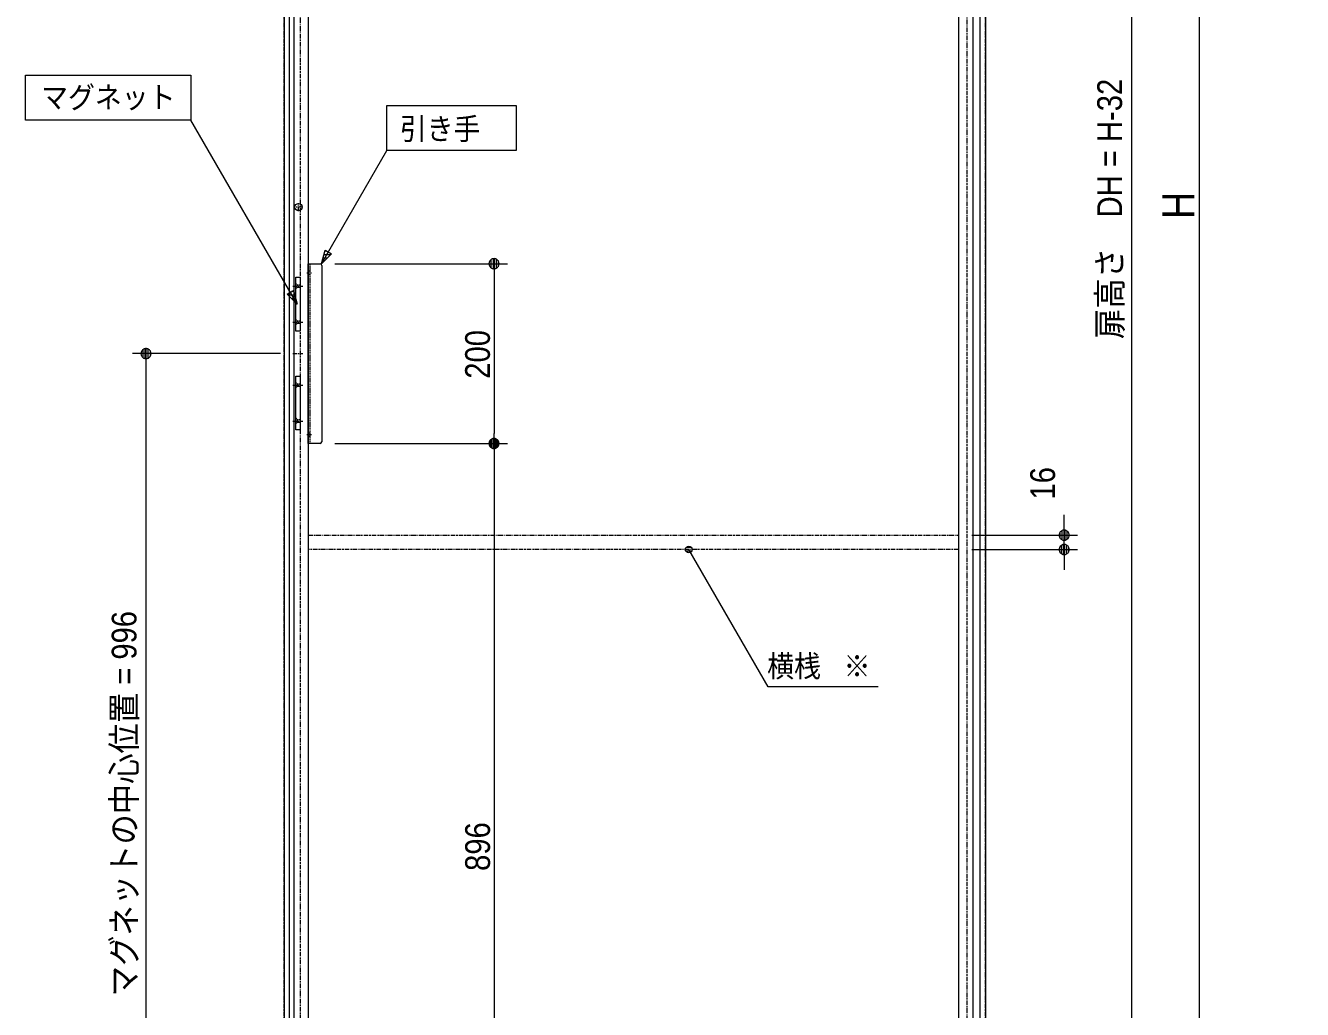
# Model space of a CAD drawing. Units: millimetres, scale not verified. Extents: x -4547 to 4547, y -2284 to 2284.
# Drawn here: x -451 to 969, y -1366 to -271 of the extents above; entities that cross this region are included whole.
import ezdxf
from ezdxf.enums import TextEntityAlignment as Align

# ---------------------------------------------------------------- set-up
doc = ezdxf.new("R2010")
doc.units = ezdxf.units.MM
doc.header["$LTSCALE"] = 20
for name, pattern in [('CHAIN1', [8, 5, -1, 1, -1]), ('DASHED1', [1.8, 1.2, -0.6]), ('DOUBLE_CHAIN1', [8.8, 5, -1, 0.6, -0.6, 0.6, -1])]:
    doc.linetypes.add(name, pattern=pattern)
for name, color, linetype, lineweight in [('0-0_3一般', 7, 'Continuous', 9), ('0-1_2寸法-2', 7, 'Continuous', 9), ('0-2_0', 7, 'Continuous', 9), ('0-3_2寸法-1', 7, 'Continuous', 9), ('0-4_2寸法-3', 7, 'Continuous', 9)]:
    doc.layers.add(name, color=color, linetype=linetype, lineweight=lineweight)
doc.styles.add('ＭＳ ゴシック', font='')
doc.styles.add('ＭＳ Ｐゴシック', font='')
doc.styles.get('ＭＳ ゴシック').set_extended_font_data('MS Gothic')
doc.styles.get('ＭＳ Ｐゴシック').set_extended_font_data('MS PGothic')

# ---------------------------------------------------------------- blocks, each defined once
blk = doc.blocks.new('グループ-5')
at = {"layer": '0-0_3一般'}
for p, q in [((24082.5, -10720), (24342.5, -10720)), ((24082.5, -14720), (24082.5, -10720)), ((24382.5, -10760), (24382.5, -14680)), ((24342.5, -14720), (24082.5, -14720))]:
    blk.add_line(p, q, dxfattribs=at)
at = {"layer": '0-0_3一般', "linetype": 'DASHED1'}
for p, q in [((24122.5, -14720), (24122.5, -10720)), ((24082.5, -10880), (24122.5, -10880)), ((24082.5, -10960), (24122.5, -10960)), ((24082.5, -14480), (24122.5, -14480)), ((24082.5, -14560), (24122.5, -14560))]:
    blk.add_line(p, q, dxfattribs=at)
at = {"layer": '0-0_3一般', "linetype": 'CHAIN1'}
for p, q in [((24052.9, -10920), (24152.9, -10920)), ((24052.9, -14520), (24152.9, -14520))]:
    blk.add_line(p, q, dxfattribs=at)
at = {"layer": '0-0_3一般'}
for centre, start, end in [((24342.5, -10760), 0, 90), ((24342.5, -14680), 270, 0)]:
    blk.add_arc(centre, 40, start, end, dxfattribs=at)
blk = doc.blocks.new('グループ-6')
at = {"layer": '0-0_3一般'}
for p, q in [((23764.5, -32580), (23764.5, 13720)), ((38544.5, 13720), (38544.5, -32580)), ((38864.5, 13720), (38864.5, -32580)), ((24084.5, -16760), (24084.5, -2160)), ((24084.5, -17080), (24084.5, -16760)), ((24084.5, -31580), (24084.5, -17080))]:
    blk.add_line(p, q, dxfattribs=at)
at = {"layer": '0-0_3一般', "linetype": 'DOUBLE_CHAIN1'}
for p, q in [((23907.3, -31760), (23907.3, 12840)), ((38727.3, 12840), (38727.3, -31760))]:
    blk.add_line(p, q, dxfattribs=at)
blk = doc.blocks.new('グループ-7')
at = {"layer": '0-0_3一般', "linetype": 'DOUBLE_CHAIN1'}
for p, q in [((23544.5, -32920), (23544.5, 14080)), ((39144.5, -32920), (39144.5, 14080))]:
    blk.add_line(p, q, dxfattribs=at)
blk = doc.blocks.new('グループ-9')
at = {"layer": '0-0_3一般'}
for points in [[(23544.5, 14080), (23544.5, -32920), (23664.5, -32920), (23664.5, 14080)], [(39144.5, 14080), (39144.5, -32740), (39024.5, -32740), (39024.5, 14080)]]:
    blk.add_lwpolyline(points, close=True, dxfattribs=at)
blk = doc.blocks.new('グループ-10')
at = {"layer": '0-0_3一般'}
for p, q in [((23804.5, -11020), (23904.5, -11020)), ((23804.5, -12220), (23804.5, -11020)), ((23904.5, -11020), (23904.5, -12220)), ((23904.5, -12220), (23804.5, -12220))]:
    blk.add_line(p, q, dxfattribs=at)
at = {"layer": '0-0_3一般', "linetype": 'CHAIN1'}
for p, q in [((23737.2, -11220), (23957.2, -11220)), ((23737.2, -12020), (23957.2, -12020)), ((23737.2, -12720), (23957.2, -12720)), ((23737.2, -13420), (23957.2, -13420)), ((23737.2, -14220), (23957.2, -14220))]:
    blk.add_line(p, q, dxfattribs=at)
at = {"layer": '0-0_3一般', "linetype": 'DASHED1'}
for p, q in [((23834.5, -11190), (23834.5, -11250)), ((23834.5, -12050), (23804.5, -12080)), ((23834.5, -11990), (23904.5, -11990)), ((23904.5, -12050), (23834.5, -12050)), ((23834.5, -13450), (23804.5, -13480)), ((23834.5, -13390), (23904.5, -13390)), ((23904.5, -13450), (23834.5, -13450)), ((23834.5, -14190), (23834.5, -14250))]:
    blk.add_line(p, q, dxfattribs=at)
for points in [[(23804.5, -11160), (23834.5, -11190), (23904.5, -11190)], [(23904.5, -11250), (23834.5, -11250), (23804.5, -11280)], [(23804.5, -11960), (23834.5, -11990), (23834.5, -12050)], [(23804.5, -13360), (23834.5, -13390), (23834.5, -13450)], [(23804.5, -14160), (23834.5, -14190), (23904.5, -14190)], [(23904.5, -14250), (23834.5, -14250), (23804.5, -14280)]]:
    blk.add_lwpolyline(points, dxfattribs=at)
at = {"layer": '0-0_3一般'}
blk.add_lwpolyline([(23904.5, -14420), (23804.5, -14420), (23804.5, -13220), (23904.5, -13220)], close=True, dxfattribs=at)
blk = doc.blocks.new('グループ-13')
at = {"layer": '0-0_3一般', "linetype": 'CHAIN1'}
for p, q in [((23864.5, -9548), (23864.5, -9372)), ((23952.5, -9460), (23776.5, -9460))]:
    blk.add_line(p, q, dxfattribs=at)
at = {"layer": '0-0_3一般'}
blk.add_circle((23864.5, -9460), 80, dxfattribs=at)
blk = doc.blocks.new('グループ-15')
at = {"layer": '0-0_3一般'}
for name in ['グループ-7', 'グループ-9', 'グループ-6', 'グループ-13', 'グループ-5', 'グループ-10']:
    blk.add_blockref(name, (0, 0), dxfattribs=at)
blk = doc.blocks.new('_Dot')
at = {"layer": '0-2_0'}
for p, q in [((-10, 0), (-20, 0)), ((9.78, 2), (-9.78, 2)), ((7.99, 6), (-7.99, 6)), ((9.16, -3.98), (-9.16, -3.98)), ((6, -7.98), (-6, -7.98))]:
    blk.add_line(p, q, dxfattribs=at)
for points in [[(10, 0), (9.92, 1.25), (9.69, 2.49), (9.3, 3.68), (8.76, 4.82), (8.09, 5.88), (7.29, 6.85), (6.37, 7.71), (5.36, 8.44), (4.26, 9.05), (3.09, 9.51), (1.87, 9.82), (0.63, 9.98), (-0.63, 9.98), (-1.87, 9.82), (-3.09, 9.51), (-4.26, 9.05), (-5.36, 8.44), (-6.37, 7.71), (-7.29, 6.85), (-8.09, 5.88), (-8.76, 4.82), (-9.3, 3.68), (-9.69, 2.49), (-9.92, 1.25), (-10, 0), (0, 0)], [(-10, 0), (-9.92, -1.25), (-9.69, -2.49), (-9.3, -3.68), (-8.76, -4.82), (-8.09, -5.88), (-7.29, -6.85), (-6.37, -7.71), (-5.36, -8.44), (-4.26, -9.05), (-3.09, -9.51), (-1.87, -9.82), (-0.63, -9.98), (0.63, -9.98), (1.87, -9.82), (3.09, -9.51), (4.26, -9.05), (5.36, -8.44), (6.37, -7.71), (7.29, -6.85), (8.09, -5.88), (8.76, -4.82), (9.3, -3.68), (9.69, -2.49), (9.92, -1.25), (10, 0), (0, 0)]]:
    blk.add_lwpolyline(points, close=True, dxfattribs=at)
blk = doc.blocks.new('グループ-99')
at = {"layer": '0-0_3一般', "linetype": 'DOUBLE_CHAIN1'}
for points in [[(24084.5, -1840), (38544.5, -1840), (38544.5, -2160), (24084.5, -2160)], [(24084.5, -16760), (38544.5, -16760), (38544.5, -17080), (24084.5, -17080)]]:
    blk.add_lwpolyline(points, close=True, dxfattribs=at)
blk = doc.blocks.new('グループ-100')
at = {"layer": '0-0_3一般', "linetype": 'CHAIN1'}
for p, q in [((51364.6, -2192.2), (51364.6, -1806.4)), ((51364.6, -17112.2), (51364.6, -16726.4))]:
    blk.add_line(p, q, dxfattribs=at)
at = {"layer": '0-0_3一般', "linetype": 'DOUBLE_CHAIN1'}
for p, q in [((51234.6, -16760), (51234.6, -17080)), ((51314.6, -16760), (51234.6, -16760)), ((51314.6, -17080), (51314.6, -16760)), ((51494.6, -16760), (51414.6, -16760)), ((51414.6, -16760), (51414.6, -17080)), ((51494.6, -17080), (51494.6, -16760)), ((51234.6, -17080), (51314.6, -17080)), ((51414.6, -17080), (51494.6, -17080))]:
    blk.add_line(p, q, dxfattribs=at)
for points in [[(51314.6, -2160), (51314.6, -1840), (51234.6, -1840), (51234.6, -2160)], [(51414.6, -1840), (51414.6, -2160), (51494.6, -2160), (51494.6, -1840)]]:
    blk.add_lwpolyline(points, close=True, dxfattribs=at)
blk = doc.blocks.new('グループ-101')
at = {"layer": '0-0_3一般'}
for name in ['グループ-99', 'グループ-100']:
    blk.add_blockref(name, (0, 0), dxfattribs=at)

msp = doc.modelspace()

# ---------------------------------------------------------------- linework, layer by layer
at = {"layer": '0-1_2寸法-2'}
for p, q in [((704.1, -826.74), (704.1, -815.49)), ((601.6, -838), (719.1, -838)), ((704.1, -854), (704.1, -838)), ((601.6, -854), (719.1, -854)), ((704.1, -865.26), (704.1, -876.51))]:
    msp.add_line(p, q, dxfattribs=at)
at = {"layer": '0-3_2寸法-1'}
for p, q in [((854.15, 692.74), (854.15, -1634.74)), ((779.1, 674.74), (779.1, -1620.74)), ((-107, -536), (85.03, -536)), ((70.03, -547.26), (70.03, -724.74)), ((-167.27, -636), (-332.03, -636)), ((-317.03, -647.26), (-317.03, -1620.74)), ((-107, -736), (85.03, -736)), ((-107, -736), (85.03, -736)), ((70.03, -747.26), (70.03, -1620.74))]:
    msp.add_line(p, q, dxfattribs=at)
at = {"layer": '0-4_2寸法-3'}
for p, q in [((-148.9, -581), (-267.02, -376.4)), ((-122, -536), (-49.25, -410)), ((-115.78, -522), (-118.25, -522)), ((-115.78, -522), (-118.25, -522)), ((-120, -534), (-121.46, -534)), ((-116, -530), (-120.39, -530)), ((-112, -526), (-119.32, -526)), ((-152.65, -567), (-155.11, -567)), ((-152.65, -567), (-155.11, -567)), ((-151.58, -571), (-158.9, -571)), ((-150.51, -575), (-154.9, -575)), ((-149.43, -579), (-150.9, -579)), ((289.61, -851.76), (283.6, -851.76)), ((289.92, -855.76), (283.29, -855.76))]:
    msp.add_line(p, q, dxfattribs=at)
for points in [[(-450.98, -326.4), (-267.02, -326.4), (-267.02, -376.4), (-450.98, -376.4)], [(-49.25, -360), (94.64, -360), (94.64, -410), (-49.25, -410)], [(-110.85, -524.85), (-122, -536), (-117.92, -520.77)], [(-110.85, -524.85), (-122, -536), (-117.92, -520.77)], [(-152.98, -565.77), (-148.9, -581), (-160.05, -569.85)], [(-152.98, -565.77), (-148.9, -581), (-160.05, -569.85)]]:
    msp.add_lwpolyline(points, close=True, dxfattribs=at)
msp.add_lwpolyline([(497.25, -1006.84), (374.84, -1006.84), (286.6, -854)], dxfattribs=at)
msp.add_circle((286.6, -854), 3.75, dxfattribs=at)
msp.add_circle((286.6, -854), 3.75, dxfattribs=at)

# ---------------------------------------------------------------- block references
at = {"layer": '0-0_3一般', "xscale": 0.05, "yscale": 0.05}
for name in ['グループ-15', 'グループ-101']:
    msp.add_blockref(name, (-1340.62, 0), dxfattribs=at)
at = {"layer": '0-1_2寸法-2', "xscale": 0.5627563, "yscale": 0.5627563}
for p, rotation in [((704.1, -838), 270), ((704.1, -854), 90)]:
    msp.add_blockref('_Dot', p, dxfattribs=dict(at, rotation=rotation))
at = {"layer": '0-3_2寸法-1', "xscale": 0.5627563, "yscale": 0.5627563}
for p, rotation in [((70.03, -536), 90), ((-317.03, -636), 90), ((70.03, -736), 270), ((70.03, -736), 90)]:
    msp.add_blockref('_Dot', p, dxfattribs=dict(at, rotation=rotation))

# ---------------------------------------------------------------- texts
at = {"layer": '0-1_2寸法-2', "style": 'ＭＳ Ｐゴシック', "width": 0.9}
msp.add_text('16', height=27.57, rotation=90, dxfattribs=at).set_placement((702.24, -798.37), align=Align.BOTTOM_LEFT)
at = {"layer": '0-3_2寸法-1', "style": 'ＭＳ Ｐゴシック', "width": 0.9}
for s, height, p in [('扉高さ\u3000DH = H-32', 27.57, (776.76, -619.89)), ('H', 35.38, (859.45, -486.18)), ('200', 27.57, (73.75, -663.96)), ('マグネットの中心位置 = 996', 27.51, (-319.36, -1351.08)), ('896', 27.57, (73.82, -1211.51))]:
    msp.add_text(s, height=height, rotation=90, dxfattribs=at).set_placement(p, align=Align.BOTTOM_LEFT)
at = {"layer": '0-4_2寸法-3', "style": 'ＭＳ ゴシック', "width": 0.9}
for s, p in [('マグネット', (-433.63, -370.36)), ('引き手', (-34.73, -405.44)), ('横桟', (373.83, -1003.21)), ('※', (458.84, -1003.21))]:
    msp.add_text(s, height=24.34, dxfattribs=at).set_placement(p, align=Align.BOTTOM_LEFT)

doc.saveas('drawing.dxf')
